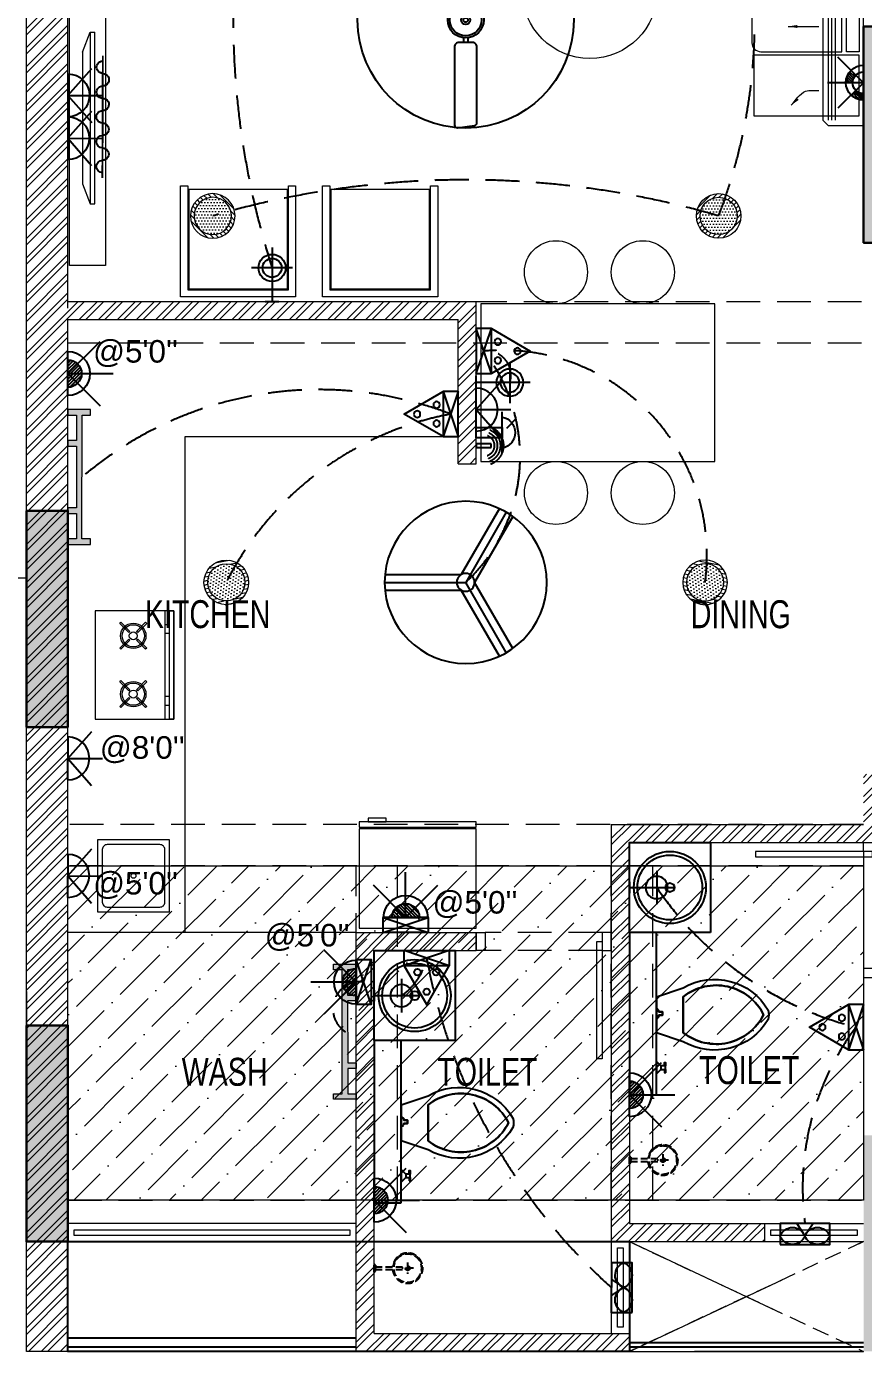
# Model space of a CAD drawing. Header units: inches. Extents: x 822859 to 1009930, y 496782 to 576896.
# Drawn here: x 838806 to 843453, y 504339 to 511693 of the extents above; entities that cross this region are included whole.
import ezdxf
from ezdxf.enums import TextEntityAlignment as Align

# ---------------------------------------------------------------- set-up
doc = ezdxf.new("R2010")
doc.units = ezdxf.units.IN
doc.header["$LTSCALE"] = 750
doc.header["$MEASUREMENT"] = 0
for name, pattern in [('CONTINOUS', [0]), ('DASHED', [0.75, 0.5, -0.25]), ('HIDDEN', [0.375, 0.25, -0.125]), ('HIDDEN2', [0.1875, 0.125, -0.0625])]:
    doc.linetypes.add(name, pattern=pattern)
for name, color, linetype, lineweight in [('1 x 15 W green led dl', 84, 'Continuous', 5), ('COLUMN', 5, 'Continuous', 13), ('d-fur', 250, 'Continuous', 9), ('DOOR-MSA', 8, 'Continuous', 13), ('DOTTED LINE-MSA', 8, 'HIDDEN2', 13), ('ELE-01-MSA', 8, 'Continuous', 18), ('ELE-03-MSA', 145, 'Continuous', 18), ('ELE-04-MSA', 139, 'Continuous', 15), ('FURNITURE-MSA', 251, 'Continuous', 5), ('HVAC-HW UNIT', 1, 'Continuous', 13), ('PE-02 1x40w wall tube light point', 76, 'Continuous', 5), ('S_B4_230x125', 3, 'HIDDEN', 20), ('S_B4_230x425', 15, 'HIDDEN', 20), ('S_B4_230x575', 10, 'HIDDEN', 20), ('S_B4_CUT OUT LINE', 9, 'Continuous', 20), ('S_B4_SUNK', 250, 'Continuous', 20), ('S_C_ABOVE HP TO TOP', 5, 'Continuous', 30), ('TEXT ROOM NAME-MSA', 8, 'Continuous', 13), ('WALL HATCH-MSA', 251, 'Continuous', 9), ('WALL-MSA', 11, 'Continuous', 18), ('WINDOW-MSA', 8, 'Continuous', 13)]:
    doc.layers.add(name, color=color, linetype=linetype, lineweight=lineweight)
for name, color, linetype in [('CS SHEET', 7, 'Continuous'), ('E-18 wall light point', 3, 'Continuous'), ('E-18a wall light point', 6, 'Continuous'), ('E-39 call bell point', 1, 'Continuous'), ('E-45 exhaust fan point', 5, 'Continuous'), ('E-47 switch board', 1, 'Continuous'), ('E-49 5A plug point', 150, 'Continuous'), ('E-49a SB with 5A plug point', 5, 'Continuous'), ('E-50 15A plug point', 1, 'Continuous'), ('E-51 15 A AC PLUG POINT', 6, 'Continuous'), ('E-56 television point', 4, 'Continuous'), ('E-electrical text', 202, 'Continuous'), ('ELE-02-MSA', 8, 'Continuous'), ('ELE.fan', 30, 'Continuous'), ("Emg-42 4' fan point", 30, 'Continuous'), ('P.FIXTURE', 8, 'Continuous'), ('PE-E-Electrical Control', 150, 'HIDDEN'), ('PROJ.', 7, 'Continuous'), ('R.C.C HATCH-MSA', 250, 'Continuous'), ('WIFI', 5, 'DASHED')]:
    doc.layers.add(name, color=color, linetype=linetype)
doc.styles.add('125pt1.6', font='simplex.shx', dxfattribs={"width": 0.6, "height": 200})
doc.styles.add('MtXpl_Swis721_LtCn_B', font='swisscl.ttf')
doc.styles.add('NARROW', font='ARIALN.TTF', dxfattribs={"height": 2.25})
doc.styles.get("Standard").update_dxf_attribs({"font": 'arial.ttf'})
doc.dimstyles.new('DIM_50', dxfattribs={"dimtxt": 200, "dimasz": 100, "dimexe": 25, "dimexo": 5, "dimgap": 25, "dimtad": 1, "dimdec": 0, "dimzin": 0, "dimdsep": 46, "dimtxsty": '125pt1.6', "dimblk": 'ARCHTICK', "dimcen": 0.09, "dimclrd": 8, "dimclre": 8, "dimclrt": 7, "dimaunit": 1, "dimadec": 4, "dimazin": 0, "dimtfac": 1, "dimtdec": 0, "dimtmove": 2, "dimatfit": 1, "dimfxl": 150, "dimfxlon": 1, "dimtolj": 1, "dimtzin": 0, "dimarcsym": 1})
pattern_1 = [(45, (-830625.795, -554021.86), (-53.0330086, 53.0330086), []), (45, (-830590.44, -554021.86), (-53.0330086, 53.0330086), [])]

# ---------------------------------------------------------------- blocks, each defined once
blk = doc.blocks.new('BLOCK-G & H TYPICAL COLOUMN')
at = {"layer": 'R.C.C HATCH-MSA'}
h = blk.add_hatch(color=256, dxfattribs=at)
h.dxf.hatch_style = 1
h.paths.add_polyline_path([(172697.62, -104207.75), (172688.57, -104207.75), (172688.57, -104255), (172697.62, -104255)])
h.paths.add_polyline_path([(172327.12, -104207.75), (172336.18, -104207.75), (172336.18, -104255), (172327.12, -104255)])
h.paths.add_polyline_path([(172819.88, -104207.75), (172819.88, -104216.81), (172867.12, -104216.81), (172867.12, -104207.75)])
h.paths.add_polyline_path([(172204.87, -104207.75), (172204.87, -104216.81), (172157.62, -104216.81), (172157.62, -104207.75)])
h.paths.add_polyline_path([(172561.18, -104240.06), (172552.12, -104240.06), (172552.12, -104287.31), (172561.18, -104287.31)])
h.paths.add_polyline_path([(172463.57, -104240.06), (172472.62, -104240.06), (172472.62, -104287.31), (172463.57, -104287.31)])
h.paths.add_polyline_path([(172177.87, -104422.2), (172177.87, -104431.25), (172130.62, -104431.25), (172130.62, -104422.2)])
h.paths.add_polyline_path([(172894.12, -104422.2), (172894.12, -104431.25), (172846.88, -104431.25), (172846.88, -104422.2)])
h.paths.add_polyline_path([(172336.12, -104486.75), (172336.12, -104495.81), (172288.87, -104495.81), (172288.87, -104486.75)])
h.paths.add_polyline_path([(172202.62, -104543.75), (172202.62, -104552.81), (172155.37, -104552.81), (172155.37, -104543.75)])
h.paths.add_polyline_path([(172822.13, -104543.75), (172822.13, -104552.81), (172869.37, -104552.81), (172869.37, -104543.75)])
h.paths.add_polyline_path([(172516.9, -104495.81), (172507.85, -104495.81), (172507.85, -104448.56), (172516.9, -104448.56)])
h.paths.add_polyline_path([(172697.62, -104104.25), (172688.57, -104104.25), (172688.57, -104057.01), (172697.62, -104057.01)])
h.paths.add_polyline_path([(172327.12, -104104.25), (172336.18, -104104.25), (172336.18, -104057.01), (172327.12, -104057.01)])
h.paths.add_polyline_path([(172819.88, -104104.25), (172819.88, -104095.2), (172867.12, -104095.2), (172867.12, -104104.25)])
h.paths.add_polyline_path([(172204.87, -104104.25), (172204.87, -104095.2), (172157.62, -104095.2), (172157.62, -104104.25)])
h.paths.add_polyline_path([(172561.18, -104071.94), (172552.12, -104071.94), (172552.12, -104024.7), (172561.18, -104024.7)])
h.paths.add_polyline_path([(172463.57, -104071.94), (172472.62, -104071.94), (172472.62, -104024.7), (172463.57, -104024.7)])
h.paths.add_polyline_path([(172177.87, -103889.81), (172177.87, -103880.75), (172130.62, -103880.75), (172130.62, -103889.81)])
h.paths.add_polyline_path([(172894.12, -103889.81), (172894.12, -103880.75), (172846.88, -103880.75), (172846.88, -103889.81)])
h.paths.add_polyline_path([(172336.12, -103825.25), (172336.12, -103816.2), (172288.87, -103816.2), (172288.87, -103825.25)])
h.paths.add_polyline_path([(172202.62, -103768.25), (172202.62, -103759.2), (172155.37, -103759.2), (172155.37, -103768.25)])
h.paths.add_polyline_path([(172822.13, -103768.25), (172822.13, -103759.2), (172869.37, -103759.2), (172869.37, -103768.25)])
h.paths.add_polyline_path([(172516.9, -103816.2), (172507.85, -103816.2), (172507.85, -103863.44), (172516.9, -103863.44)])
h.paths.add_polyline_path([(172548.37, -103699.31), (172548.37, -103690.25), (172595.62, -103690.25), (172595.62, -103699.31)])
h.paths.add_polyline_path([(172476.37, -103699.31), (172476.37, -103690.25), (172429.13, -103690.25), (172429.13, -103699.31)])
h.paths.add_polyline_path([(172726.82, -103612.31), (172726.82, -103603.25), (172774.06, -103603.25), (172774.06, -103612.31)])
h.paths.add_polyline_path([(172297.93, -103612.31), (172297.93, -103603.25), (172250.69, -103603.25), (172250.69, -103612.31)])
h.paths.add_polyline_path([(172920.37, -103523.81), (172920.37, -103514.75), (172857.56, -103514.75), (172857.56, -103523.81)])
h.paths.add_polyline_path([(172104.37, -103523.81), (172104.37, -103514.75), (172167.19, -103514.75), (172167.19, -103523.81)])
h.paths.add_polyline_path([(172476.37, -103492.94), (172467.32, -103492.94), (172467.32, -103445.7), (172476.37, -103445.7)])
h.paths.add_polyline_path([(172548.37, -103492.94), (172557.43, -103492.94), (172557.43, -103445.7), (172548.37, -103445.7)])
h.paths.add_polyline_path([(172663.43, -103454.75), (172759.5, -103454.75), (172759.5, -103349.7), (172663.43, -103349.7), (172663.43, -103358.75), (172750.44, -103358.75), (172750.44, -103445.7), (172663.43, -103445.7)])
h.paths.add_polyline_path([(172361.32, -103454.75), (172265.25, -103454.75), (172265.25, -103349.7), (172361.32, -103349.7), (172361.32, -103358.75), (172274.31, -103358.75), (172274.31, -103445.7), (172361.32, -103445.7)])
h.paths.add_polyline_path([(172428.37, -103358.75), (172419.32, -103358.75), (172419.32, -103311.51), (172428.37, -103311.51)])
h.paths.add_polyline_path([(172428.37, -103132.74), (172419.32, -103132.74), (172419.32, -103179.99), (172428.37, -103179.99)])
h.paths.add_polyline_path([(172151.62, -103286.75), (172151.62, -103277.7), (172104.37, -103277.7), (172104.37, -103286.75)])
h.paths.add_polyline_path([(172245.43, -103162.74), (172245.43, -103153.68), (172198.19, -103153.68), (172198.19, -103162.74)])
h.paths.add_polyline_path([(172428.37, -103021.25), (172419.32, -103021.25), (172419.32, -103068.5), (172428.37, -103068.5)])
h.paths.add_polyline_path([(172245.43, -102997.25), (172236.37, -102997.25), (172236.37, -103044.5), (172245.43, -103044.5)])
h.paths.add_polyline_path([(172104.37, -102997.25), (172104.37, -103006.31), (172151.62, -103006.31), (172151.62, -102997.25)])
h.paths.add_polyline_path([(172596.37, -103358.75), (172605.43, -103358.75), (172605.43, -103311.51), (172596.37, -103311.51)])
h.paths.add_polyline_path([(172596.37, -103132.74), (172605.43, -103132.74), (172605.43, -103179.99), (172596.37, -103179.99)])
h.paths.add_polyline_path([(172873.13, -103286.75), (172873.13, -103277.7), (172920.37, -103277.7), (172920.37, -103286.75)])
h.paths.add_polyline_path([(172779.32, -103162.74), (172779.32, -103153.68), (172826.56, -103153.68), (172826.56, -103162.74)])
h.paths.add_polyline_path([(172596.37, -103021.25), (172605.43, -103021.25), (172605.43, -103068.5), (172596.37, -103068.5)])
h.paths.add_polyline_path([(172779.32, -102997.25), (172788.37, -102997.25), (172788.37, -103044.5), (172779.32, -103044.5)])
h.paths.add_polyline_path([(172920.37, -102997.25), (172920.37, -103006.31), (172873.13, -103006.31), (172873.13, -102997.25)])
h.paths.add_polyline_path([(172548.37, -104612.7), (172548.37, -104621.75), (172595.62, -104621.75), (172595.62, -104612.7)])
h.paths.add_polyline_path([(172476.37, -104612.7), (172476.37, -104621.75), (172429.13, -104621.75), (172429.13, -104612.7)])
h.paths.add_polyline_path([(172297.93, -104699.7), (172297.93, -104708.75), (172250.69, -104708.75), (172250.69, -104699.7)])
h.paths.add_polyline_path([(172104.37, -104788.2), (172104.37, -104797.25), (172167.19, -104797.25), (172167.19, -104788.2)])
h.paths.add_polyline_path([(172726.82, -104699.7), (172726.82, -104708.75), (172774.06, -104708.75), (172774.06, -104699.7)])
h.paths.add_polyline_path([(172920.37, -104788.2), (172920.37, -104797.25), (172857.56, -104797.25), (172857.56, -104788.2)])
h.paths.add_polyline_path([(172476.37, -104819.06), (172467.32, -104819.06), (172467.32, -104866.31), (172476.37, -104866.31)])
h.paths.add_polyline_path([(172548.37, -104819.06), (172557.43, -104819.06), (172557.43, -104866.31), (172548.37, -104866.31)])
h.paths.add_polyline_path([(172663.43, -104857.25), (172759.5, -104857.25), (172759.5, -104962.31), (172663.43, -104962.31), (172663.43, -104953.25), (172750.44, -104953.25), (172750.44, -104866.31), (172663.43, -104866.31)])
h.paths.add_polyline_path([(172361.32, -104857.25), (172265.25, -104857.25), (172265.25, -104962.31), (172361.32, -104962.31), (172361.32, -104953.25), (172274.31, -104953.25), (172274.31, -104866.31), (172361.32, -104866.31)])
h.paths.add_polyline_path([(172428.37, -104953.25), (172419.32, -104953.25), (172419.32, -105000.5), (172428.37, -105000.5)])
h.paths.add_polyline_path([(172428.37, -105178.31), (172419.32, -105178.31), (172419.32, -105131.06), (172428.37, -105131.06)])
h.paths.add_polyline_path([(172151.62, -105025.25), (172151.62, -105034.31), (172104.37, -105034.31), (172104.37, -105025.25)])
h.paths.add_polyline_path([(172245.43, -105072.5), (172236.37, -105072.5), (172236.37, -105025.25), (172245.43, -105025.25)])
h.paths.add_polyline_path([(172428.37, -105290.75), (172419.32, -105290.75), (172419.32, -105243.51), (172428.37, -105243.51)])
h.paths.add_polyline_path([(172245.43, -105314.75), (172236.37, -105314.75), (172236.37, -105267.51), (172245.43, -105267.51)])
h.paths.add_polyline_path([(172104.37, -105277.35), (172113.43, -105277.35), (172113.43, -105314.75), (172104.37, -105314.75)])
h.paths.add_polyline_path([(172596.37, -104953.25), (172605.43, -104953.25), (172605.43, -105000.5), (172596.37, -105000.5)])
h.paths.add_polyline_path([(172596.37, -105178.31), (172605.43, -105178.31), (172605.43, -105131.06), (172596.37, -105131.06)])
h.paths.add_polyline_path([(172873.13, -105025.25), (172873.13, -105034.31), (172920.37, -105034.31), (172920.37, -105025.25)])
h.paths.add_polyline_path([(172788.37, -105025.25), (172779.32, -105025.25), (172779.32, -105072.5), (172788.37, -105072.5)])
h.paths.add_polyline_path([(172596.37, -105290.75), (172605.43, -105290.75), (172605.43, -105243.51), (172596.37, -105243.51)])
h.paths.add_polyline_path([(172779.32, -105314.75), (172788.37, -105314.75), (172788.37, -105267.51), (172779.32, -105267.51)])
h.paths.add_polyline_path([(172911.32, -105314.75), (172920.37, -105314.75), (172920.37, -105277.35), (172911.32, -105277.35)])
h.paths.add_polyline_path([(172688.63, -104486.75), (172688.63, -104495.81), (172735.87, -104495.81), (172735.87, -104486.75)])
h.paths.add_polyline_path([(172688.63, -103825.25), (172688.63, -103816.2), (172735.87, -103816.2), (172735.87, -103825.25)])
at = {"layer": 'COLUMN'}
for points in [[(172596.37, -105178.31), (172605.43, -105178.31), (172605.43, -105131.06), (172596.37, -105131.06)], [(172596.37, -105290.75), (172605.43, -105290.75), (172605.43, -105243.51), (172596.37, -105243.51)]]:
    blk.add_lwpolyline(points, close=True, dxfattribs=at)
blk = doc.blocks.new('G$C7997B730')
at = {"layer": 'FURNITURE-MSA'}
for p, q in [((36, 1325, 0), (0, 1325, 0)), ((0, 1325, 0), (0, 0, 0)), ((36, 1325, 0), (0, 1325, 0)), ((93, 1169, 0), (36, 1325, 0)), ((36, 0, 0), (36, 1325, 0)), ((93, 1169, 0), (36, 1325, 0)), ((93, 156, 0), (93, 1169, 0)), ((93, 156, 0), (36, 0, 0)), ((36, 0, 0), (0, 0, 0))]:
    blk.add_line(p, q, dxfattribs=at)
blk = doc.blocks.new('A$Ca69f7aba')
at = {"layer": 'WINDOW-MSA', "ltscale": 5000}
for points in [[(-750, 0), (-700, 0), (-700, -100), (-750, -100)], [(0, 0), (-50, 0), (-50, -100), (0, -100)], [(-50, -50), (-50, -700), (-80, -700), (-80, -50)]]:
    blk.add_lwpolyline(points, close=True, dxfattribs=at)
at = {"layer": 'WINDOW-MSA', "linetype": 'HIDDEN'}
blk.add_lwpolyline([(-50, 0), (-700, 0)], dxfattribs=at)
at = {"layer": 'WINDOW-MSA', "linetype": 'HIDDEN', "elevation": 0}
blk.add_lwpolyline([(-50, -100), (-700, -100)], dxfattribs=at)
blk = doc.blocks.new('SHOWE')
at = {"linetype": 'HIDDEN', "ltscale": 0.2}
for p, q in [((3964261.3, -1171717.9), (3964261.3, -1171674.7)), ((3964261.3, -1171674.7), (3964263.3, -1171674.7)), ((3964447.4, -1171664.5), (3964447.4, -1171728.1)), ((3964261.3, -1171717.9), (3964263.3, -1171717.9)), ((3964264.2, -1171676.3), (3964264.2, -1171716.3)), ((3964268.7, -1171680.5), (3964268.7, -1171696.3)), ((3964268.7, -1171688.6), (3964437.5, -1171688.6)), ((3964268.7, -1171712), (3964268.7, -1171696.3)), ((3964268.7, -1171704), (3964437.5, -1171704)), ((3964479.2, -1171696.3), (3964415.6, -1171696.3))]:
    blk.add_line(p, q, dxfattribs=at)
for radius in [12.5, 10.6]:
    blk.add_circle((3964447.4, -1171696.3), radius, dxfattribs=at)
for centre, radius, start, end in [((3964262.4, -1171676.3), 1.76, 358.02823, 62.08212), ((3964447.4, -1171696.3), 84.1, 185.23834, 174.76166), ((3964447.4, -1171696.3), 81.4, 185.41049, 174.58951), ((3964447.4, -1171696.3), 78, 185.6496, 174.3504), ((3964262.4, -1171716.3), 1.76, 297.91788, 1.97177), ((3964259.8, -1171685.3), 10.1, 28.34358, 64.21035), ((3964259.8, -1171707.2), 10.1, 295.78965, 331.65642)]:
    blk.add_arc(centre, radius, start, end, dxfattribs=at)
blk = doc.blocks.new('t4tgg34')
for points in [[(375405.3, -62759.1), (375390.8, -62744.6), (375390.8, -62738.4), (375370.8, -62738.4), (375370.8, -62719.7), (375390.8, -62719.7), (375390.8, -62713.4), (375405.3, -62699), (375405.3, -62635.1), (375255.5, -62585.2, 0.412342), (374784.6, -62708.9, 0.132891), (374784.6, -62761, 0.412336), (375255.5, -62884.7), (375405.3, -62834.8)], [(375255.5, -62834.8, -0.475238), (374809.5, -62734.9, -0.475243), (375255.5, -62635.1)]]:
    blk.add_lwpolyline(points, format="xyb", close=True)
blk.add_lwpolyline([(375255.5, -62834.8), (375255.5, -62635.1, 0.475243), (374809.5, -62734.9, 0.475238), (375255.5, -62834.8, 0.489246)], format="xyb")
blk.add_lwpolyline([(375405.3, -62635.1), (375405.3, -62699), (375390.8, -62713.4), (375390.8, -62719.7), (375370.8, -62719.7), (375370.8, -62738.4), (375390.8, -62738.4), (375390.8, -62744.6), (375405.3, -62759.1), (375405.3, -62699), (375405.3, -62834.8)])
blk = doc.blocks.new('9')
at = {"linetype": 'Continuous'}
for p, q in [((709869.5, -390414.7), (709869.5, -390433.8)), ((709875.9, -390433.8), (709869.5, -390433.8)), ((709875.9, -390414.7), (709875.9, -390433.8))]:
    blk.add_line(p, q, dxfattribs=at)
for points in [[(709875.9, -390395.7), (709875.9, -390376.6), (709869.5, -390376.6), (709869.5, -390395.7)], [(709894.9, -390395.7), (709920.3, -390370.3), (709920.3, -390440.1), (709894.9, -390414.7)]]:
    blk.add_lwpolyline(points, dxfattribs=at)
blk.add_lwpolyline([(709894.9, -390414.7), (709869.5, -390414.7), (709869.5, -390395.7), (709894.9, -390395.7)], close=True, dxfattribs=at)
blk = doc.blocks.new('G$CA9DB4A96')
at = {"layer": 'FURNITURE-MSA'}
for points in [[(550, 0), (550, 650), (0, 650), (0, 0)], [(560, 0), (590, 0), (590, 650), (560, 650)], [(590, 500), (610, 500), (610, 600), (590, 600)]]:
    blk.add_lwpolyline(points, close=True, dxfattribs=at)
blk = doc.blocks.new('STUV')
at = {"layer": 'FURNITURE-MSA'}
for p, q in [((168.7, 0, 0), (168.7, -600, 0)), ((-81.5, -69.6), (-75.3, -63.3)), ((-31.4, -119.7), (-81.5, -69.6)), ((-75.3, -63.3), (-25.2, -113.4)), ((11.8, -113.4), (61.9, -63.3)), ((68.2, -69.6), (18.1, -119.7)), ((61.9, -63.3), (68.2, -69.6)), ((-25.2, -113.4), (-31.4, -119.7)), ((18.1, -119.7), (11.8, -113.4)), ((168.7, -75.9, 0), (193.7, -75.9, 0)), ((193.7, -125.7, 0), (168.7, -125.7, 0)), ((-81.5, -206.8), (-31.4, -156.7)), ((-75.3, -213), (-81.5, -206.8)), ((-25.2, -162.9), (-75.3, -213)), ((-31.4, -156.7), (-25.2, -162.9)), ((11.8, -162.9), (18.1, -156.7)), ((61.9, -213), (11.8, -162.9)), ((18.1, -156.7), (68.2, -206.8)), ((68.2, -206.8), (61.9, -213)), ((-81.5, -393.2), (-75.3, -387)), ((-31.4, -443.3), (-81.5, -393.2)), ((-75.3, -387), (-25.2, -437.1)), ((-25.2, -437.1), (-31.4, -443.3)), ((11.8, -437.1), (61.9, -387)), ((18.1, -443.3), (11.8, -437.1)), ((68.2, -393.2), (18.1, -443.3)), ((61.9, -387), (68.2, -393.2)), ((-81.5, -530.4), (-31.4, -480.3)), ((-25.2, -486.6), (-75.3, -536.7)), ((-31.4, -480.3), (-25.2, -486.6)), ((11.8, -486.6), (18.1, -480.3)), ((61.9, -536.7), (11.8, -486.6)), ((18.1, -480.3), (68.2, -530.4)), ((193.7, -474.3, 0), (168.7, -474.3, 0)), ((-75.3, -536.7), (-81.5, -530.4)), ((68.2, -530.4), (61.9, -536.7)), ((193.7, -524.1, 0), (168.7, -524.1, 0))]:
    blk.add_line(p, q, dxfattribs=at)
for points in [[(-218.6, -600), (218.6, -600), (218.6, 0), (-218.6, 0)], [(218.6, -600), (193.7, -600), (193.7, 0), (218.6, 0)]]:
    blk.add_lwpolyline(points, close=True, dxfattribs=at)
for centre, radius in [((-6.7, -138.2), 70.6), ((-6.7, -138.2), 61.8), ((-6.7, -138.2), 22.1), ((-6.7, -461.8), 70.6), ((-6.7, -461.8), 61.8), ((-6.7, -461.8), 22.1)]:
    blk.add_circle(centre, radius, dxfattribs=at)
blk = doc.blocks.new('G$C1887B0AA')
at = {"layer": 'FURNITURE-MSA'}
blk.add_lwpolyline([(0, 0), (300, 0), (300, 300), (0, 300)], close=True, dxfattribs=at)
blk.add_lwpolyline([(40, 20), (260, 20, 0.414214), (280, 40), (280, 260, 0.414214), (260, 280), (40, 280, 0.414214), (20, 260), (20, 40, 0.414214)], format="xyb", close=True, dxfattribs=at)
blk.add_circle((150, 150), 10, dxfattribs=at)
blk = doc.blocks.new('A$Caebde61c')
at = {"layer": 'FURNITURE-MSA'}
for p, q in [((13376.8, -56539.5), (13376.8, -53787.4)), ((13376.8, -53787.4), (14893.6, -53787.4))]:
    blk.add_line(p, q, dxfattribs=at)
for points in [[(17118.9, -51651), (17048.6, -51651), (17048.6, -50007.4), (14323.6, -50007.4), (14323.6, -49937.4), (17118.6, -49937.4)], [(12936.1, -52837.4), (12736.1, -52837.4), (12736.1, -51187.4), (12936.1, -51187.4)], [(16533.9, -51671), (16533.9, -52007.4), (17118.9, -52007.4), (17118.9, -51671)], [(16318.6, -53049.9), (15018.6, -53049.9), (15018.6, -53924.9), (16318.6, -53924.9)]]:
    blk.add_lwpolyline(points, close=True, dxfattribs=at)
blk.add_lwpolyline([(17023.6, -50032.4), (14323.6, -50032.4), (14323.6, -50482.4, 0.414214), (14373.6, -50532.4), (16523.6, -50532.4), (16523.6, -51601, 0.414214), (16573.6, -51651), (17023.6, -51651), (17023.6, -50032.4)], format="xyb", dxfattribs=at)
blk.add_lwpolyline([(13376.8, -56539.5), (12726.8, -56539.5)], dxfattribs=at)
for centre, radius in [((15624.5, -51313.8, 0), 375), ((15436.2, -52874.9), 175), ((15918.6, -52874.9), 175), ((15436.2, -54099.9), 175), ((15918.6, -54099.9), 175)]:
    blk.add_circle(centre, radius, dxfattribs=at)
blk.add_blockref('STUV', (13096.3, -54754.6), dxfattribs=at)
at = {"layer": 'FURNITURE-MSA', "rotation": 90.00000000000001}
blk.add_blockref('G$CA9DB4A96', (14993.6, -56514.5), dxfattribs=at)
at = {"layer": 'FURNITURE-MSA', "xscale": 1.333333333333334, "yscale": 1.333333333333334, "zscale": 1.333333333333334, "rotation": 270}
blk.add_blockref('G$C1887B0AA', (12891.1, -56024.9), dxfattribs=at)
blk = doc.blocks.new('DRHASHGSDG')
at = {"layer": 'WALL HATCH-MSA'}
h = blk.add_hatch(dxfattribs=at)
h.set_pattern_fill('ANSI32', color=256, scale=200)
h.set_pattern_definition(pattern_1)
h.paths.add_polyline_path([(8180.5, -49682.4), (8180.5, -40500.3), (8410.5, -40500.3), (8410.5, -43855.3), (10677.3, -43855.3), (10677.3, -44755.3), (10577.3, -44755.3), (10577.3, -43955.3), (8410.5, -43955.3), (8410.5, -49682.4)])
h = blk.add_hatch(dxfattribs=at)
h.set_pattern_fill('ANSI32', color=256, scale=200)
h.set_pattern_definition(pattern_1)
h.paths.add_polyline_path([(11427.3, -49072.8), (11427.3, -46757.4), (12827.3, -46757.4), (12827.3, -46479.1), (12927.3, -46479.1), (12927.3, -46857.4), (11527.3, -46857.4), (11527.3, -48972.8), (12277.3, -48972.8), (12277.3, -49072.8)])
h = blk.add_hatch(dxfattribs=at)
h.set_pattern_fill('ANSI32', color=256, scale=200)
h.set_pattern_definition(pattern_1)
h.paths.add_polyline_path([(10010.5, -49682.4), (10010.5, -47357.4), (10677.3, -47357.4), (10677.3, -47457.4), (10110.5, -47457.4), (10110.5, -49582.4), (11527.3, -49582.4), (11527.3, -49682.4)])
at = {"layer": 'd-fur', "ltscale": 100}
for points in [[(9035.9, -43214.2), (9075.9, -43214.2), (9075.9, -43790.3), (9634.6, -43790.3), (9634.6, -43214.2), (9674.6, -43214.2), (9674.6, -43830.3), (9035.9, -43830.3)], [(9628.6, -43234.2), (9081.9, -43234.2), (9081.9, -43784.3), (9628.6, -43784.3)], [(9824.6, -43214.2), (9864.6, -43214.2), (9864.6, -43790.3), (10423.3, -43790.3), (10423.3, -43214.2), (10463.3, -43214.2), (10463.3, -43830.3), (9824.6, -43830.3)], [(10417.3, -43234.2), (9870.6, -43234.2), (9870.6, -43784.3), (10417.3, -43784.3)]]:
    blk.add_lwpolyline(points, close=True, dxfattribs=at)
at = {"layer": 'DOTTED LINE-MSA'}
for p, q in [((11527.3, -49072.8), (12827.3, -49682.4)), ((12827.3, -49072.8), (11527.3, -49682.4))]:
    blk.add_line(p, q, dxfattribs=at)
at = {"layer": 'ELE-01-MSA'}
blk.add_line((8180.5, -45391.4), (3913.3, -45391.4), dxfattribs=at)
at = {"layer": 'ELE-02-MSA'}
for p, q in [((8410.5, -49607.4), (10010.5, -49607.4)), ((11527.3, -49632.4), (12827.3, -49632.4)), ((8410.5, -49657.4), (10010.5, -49657.4)), ((11527.3, -49657.4), (12827.3, -49657.4))]:
    blk.add_line(p, q, dxfattribs=at)
at = {"layer": 'ELE-03-MSA'}
blk.add_line((10010.5, -47357.4), (8410.5, -47357.4), dxfattribs=at)
at = {"layer": 'ELE-04-MSA'}
for p, q in [((8410.5, -49682.4), (10010.5, -49682.4)), ((11527.3, -49682.4), (12827.3, -49682.4))]:
    blk.add_line(p, q, dxfattribs=at)
at = {"layer": 'P.FIXTURE'}
for points in [[(11977.3, -47357.4), (11527.3, -47357.4), (11527.3, -46857.4), (11977.3, -46857.4)], [(11677.3, -48257.4), (11677.3, -47357.4), (11527.3, -47357.4), (11527.3, -48257.4)], [(10560.5, -47957.4), (10110.5, -47957.4), (10110.5, -47457.4), (10560.5, -47457.4)], [(10260.5, -48857.4), (10260.5, -47957.4), (10110.5, -47957.4), (10110.5, -48857.4)]]:
    blk.add_lwpolyline(points, close=True, dxfattribs=at)
for centre, radius in [((11752.3, -47107.4), 200), ((11752.3, -47107.4), 180), ((11752.3, -47107.4), 25), ((10335.5, -47707.4), 200), ((10335.5, -47707.4), 180), ((10335.5, -47707.4), 25)]:
    blk.add_circle(centre, radius, dxfattribs=at)
at = {"layer": 'WALL-MSA'}
for p, q in [((8180.5, -49682.4), (8180.5, -40500.3)), ((8410.5, -43855.3), (8410.5, -40500.3)), ((8410.5, -43855.3), (10677.3, -43855.3)), ((10677.3, -44755.3), (10677.3, -43855.3)), ((8410.5, -49682.4), (8410.5, -43955.3)), ((8410.5, -43955.3), (10577.3, -43955.3)), ((10577.3, -44755.3), (10577.3, -43955.3)), ((10577.3, -44755.3), (10677.3, -44755.3)), ((11427.3, -46757.4), (12827.3, -46757.4)), ((11427.3, -46757.4), (11427.3, -49072.8)), ((11527.3, -46857.4), (12927.3, -46857.4)), ((11527.3, -46857.4), (11527.3, -48972.8)), ((10010.5, -47357.4), (10677.3, -47357.4)), ((10010.5, -49682.4), (10010.5, -47357.4)), ((10677.3, -47357.4), (10677.3, -47457.4)), ((10110.5, -47457.4), (10677.3, -47457.4)), ((10110.5, -49582.4), (10110.5, -47457.4)), ((11527.3, -48972.8), (12277.3, -48972.8)), ((12277.3, -48972.8), (12277.3, -49072.8)), ((11427.3, -49072.8), (12277.3, -49072.8)), ((10110.5, -49582.4), (11527.3, -49582.4)), ((11527.3, -49582.4), (11527.3, -49682.4)), ((8410.5, -49682.4), (8180.5, -49682.4)), ((10010.5, -49682.4), (11527.3, -49682.4))]:
    blk.add_line(p, q, dxfattribs=at)
at = {"layer": 'WINDOW-MSA'}
for p, q in [((10010.5, -48972.8), (8410.5, -48972.8)), ((10010.5, -49072.8), (10010.5, -48972.8)), ((12277.3, -48972.8), (12827.3, -48972.8)), ((10010.5, -49072.8), (8410.5, -49072.8)), ((11427.3, -49072.8), (11427.3, -49582.4)), ((11527.3, -49582.4), (11527.3, -49072.8)), ((12277.3, -49072.8), (12827.3, -49072.8))]:
    blk.add_line(p, q, dxfattribs=at)
for points in [[(9975.5, -49007.8), (9975.5, -49037.8), (8445.5, -49037.8), (8445.5, -49007.8)], [(12792.3, -49007.8), (12792.3, -49037.8), (12312.3, -49037.8), (12312.3, -49007.8)], [(11492.3, -49107.8), (11492.3, -49547.4), (11462.3, -49547.4), (11462.3, -49107.8)]]:
    blk.add_lwpolyline(points, close=True, dxfattribs=at)
at = {"layer": 'COLUMN', "xscale": 25.4, "yscale": 25.4, "zscale": 25.4}
blk.add_blockref('BLOCK-G & H TYPICAL COLOUMN', (-4375767.4, 2625312.3), dxfattribs=at)
at = {"layer": 'DOOR-MSA', "xscale": -1, "rotation": 270}
blk.add_blockref('A$Ca69f7aba', (12927.3, -46857.4), dxfattribs=at)
at = {"layer": 'DOOR-MSA'}
blk.add_blockref('A$Ca69f7aba', (11427.3, -47357.4, 0), dxfattribs=at)
at = {"layer": 'ELE-01-MSA', "xscale": 0.7200000000000014, "yscale": 0.7200000000000014, "zscale": 0.7200000000000014, "rotation": 180}
blk.add_blockref('G$C7997B730', (8559, -42359.9, 0), dxfattribs=at)
at = {"layer": 'FURNITURE-MSA'}
blk.add_blockref('A$Caebde61c', (-4316.3, 9182.1), dxfattribs=at)
at = {"layer": 'P.FIXTURE', "xscale": -1}
for p in [(387082.5, 14921.6, 0), (385665.7, 14321.6, 0)]:
    blk.add_blockref('t4tgg34', p, dxfattribs=at)
at = {"layer": 'P.FIXTURE', "color": 1, "xscale": -1}
for p in [(721597.7, 342297.8, 0), (720180.9, 341697.8, 0)]:
    blk.add_blockref('9', p, dxfattribs=at)
at = {"layer": 'P.FIXTURE', "lineweight": 30}
for p in [(-3952734, 1123076.4), (-3954150.8, 1122476.4)]:
    blk.add_blockref('SHOWE', p, dxfattribs=at)
at = {"layer": 'TEXT ROOM NAME-MSA', "lineweight": 0, "style": 'MtXpl_Swis721_LtCn_B'}
for s, p in [('KITCHEN', (8837.7, -45668)), ('DINING', (11868.2, -45668.3)), ('WASH', (9042.1, -48207.7)), ('TOILET', (10460.9, -48207.9)), ('TOILET', (11914.4, -48198.4))]:
    blk.add_text(s, height=155, dxfattribs=at).set_placement(p)
blk = doc.blocks.new('C-230x1200')
at = {"layer": 'S_C_ABOVE HP TO TOP'}
h = blk.add_hatch(color=250, dxfattribs=at)
h.dxf.hatch_style = 1
h.paths.add_polyline_path([(-230, 1200), (-230, 0), (0, 0), (0, 1200)])
at = {"layer": 'S_C_ABOVE HP TO TOP', "color": 8}
blk.add_lwpolyline([(0, 1200), (-230, 1200), (-230, 0), (0, 0)], close=True, dxfattribs=at)
blk = doc.blocks.new('zw$A6E')
at = {"layer": 'S_B4_SUNK'}
h = blk.add_hatch(dxfattribs=at)
h.set_pattern_fill('ANSI36', color=252, scale=1000)
h.set_pattern_definition([(45, (-142690.51, 158401.09), (66.29126, 243.067956), [312.5, -62.5, 0, -62.5])])
h.paths.add_polyline_path([(-3683.3, -46987.4), (733.5, -46987.4), (733.5, -48842.8), (-3683.3, -48842.8)])
at = {"layer": 'PROJ.', "color": 150}
blk.add_lwpolyline([(-566.5, -49682.4), (-3683.3, -49682.4), (-3683.3, -49072.8), (-566.5, -49072.8)], close=True, dxfattribs=at)
at = {"layer": 'S_B4_230x125', "color": 118}
for p, q in [((-2083.3, -48842.8), (-2083.3, -46987.4)), ((-1853.3, -48842.8), (-1853.3, -46987.4)), ((-666.5, -48842.8), (-666.5, -46987.4)), ((-436.5, -48842.8), (-436.5, -46987.4))]:
    blk.add_line(p, q, dxfattribs=at)
at = {"layer": 'S_B4_230x425', "color": 8}
for p, q in [((-3683.3, -43855.3), (733.5, -43855.3)), ((-3683.3, -44085.3), (733.5, -44085.3))]:
    blk.add_line(p, q, dxfattribs=at)
at = {"layer": 'S_B4_230x575', "color": 8}
for p, q in [((-3683.3, -45016.7), (-3683.3, -41700.3)), ((-3912.2, -47872.8), (-3913.3, -46216.7)), ((-3683.3, -47872.8), (-3683.3, -46216.7)), ((733.5, -46757.4), (-3683.3, -46757.4)), ((733.5, -46987.4), (-3683.3, -46987.4)), ((-3683.3, -48842.8), (733.5, -48842.8)), ((-3683.3, -49072.8), (733.5, -49072.8))]:
    blk.add_line(p, q, dxfattribs=at)
at = {"layer": 'S_B4_230x575', "color": 8, "linetype": 'CONTINOUS'}
for q in [(-3683.3, -49072.8), (-3913.3, -49682.4)]:
    blk.add_line((-3683.3, -49682.4), q, dxfattribs=at)
at = {"layer": 'S_B4_CUT OUT LINE', "color": 252, "linetype": 'HIDDEN', "ltscale": 5}
blk.add_lwpolyline([(-566.5, -49072.8), (733.5, -49682.4), (-566.5, -49682.4), (733.5, -49072.8)], dxfattribs=at)
at = {"layer": 'S_B4_SUNK', "color": 252}
blk.add_lwpolyline([(-3683.3, -46987.4), (733.5, -46987.4), (733.5, -48842.8), (-3683.3, -48842.8)], close=True, dxfattribs=at)
at = {"layer": 'S_C_ABOVE HP TO TOP', "xscale": -1, "rotation": 180}
blk.add_blockref('C-230x1200', (963.5, -42329.1), dxfattribs=at)
at = {"layer": 'S_C_ABOVE HP TO TOP', "xscale": -1}
for p in [(-3913.3, -46216.7), (-3913.3, -49072.8)]:
    blk.add_blockref('C-230x1200', p, dxfattribs=at)
blk = doc.blocks.new('F12')
at = {"color": 7}
for p, q in [((-0.115, 0.993), (-0.115, 1.25)), ((0.115, 0.993), (0.115, 1.25)), ((-0.918, -0.397), (-1.14, -0.525)), ((-0.803, -0.596), (-1.025, -0.725)), ((0.803, -0.596), (1.025, -0.725)), ((0.918, -0.397), (1.14, -0.525))]:
    blk.add_line(p, q, dxfattribs=at)
for points in [[(-0.375, 1.25), (0.375, 1.25, 0.414214), (0.625, 1.5), (0.625, 5.831, 0.453094), (0.455, 5.98), (-0.495, 5.855, 0.376373), (-0.625, 5.706), (-0.625, 1.5, 0.414214)], [(-0.895, -0.95), (-1.27, -0.3, 0.414214), (-1.612, -0.209), (-5.362, -2.374, 0.453094), (-5.406, -2.596), (-4.823, -3.356, 0.376373), (-4.629, -3.394), (-0.987, -1.291, 0.414214)], [(1.27, -0.3), (0.895, -0.95, 0.414214), (0.987, -1.291), (4.737, -3.457, 0.453094), (4.951, -3.384), (5.318, -2.499, 0.376373), (5.254, -2.312), (1.612, -0.209, 0.414214)]]:
    blk.add_lwpolyline(points, format="xyb", close=True, dxfattribs=at)
for radius in [6, 1, 0.25]:
    blk.add_circle((0, 0), radius)
for radius in [0.875, 0.125]:
    blk.add_circle((0, 0), radius, dxfattribs=at)
blk = doc.blocks.new('P-01')
for p, q in [((-0.5, 0), (-0.5, 3.09)), ((-0.5, 0), (-2.91, 2.12)), ((-0.5, 0), (1.91, 2.12)), ((1.41, 0), (-2.41, 0))]:
    blk.add_line(p, q)
blk.add_arc((-0.5, 0), 1.91, 0.0293, 179.9707)
blk = doc.blocks.new('A$C39A77DF2')
at = {"layer": 'E-49 5A plug point', "xscale": -62.36633987703786, "yscale": 62.36633987703786, "zscale": 79.20525164419156, "rotation": 270}
blk.add_blockref('P-01', (0, 31.2), dxfattribs=at)
blk = doc.blocks.new('TV-02')
at = {"const_width": 0.171}
blk.add_lwpolyline([(4.52, 0), (-6.36, 0)], dxfattribs=at)
at = {"ltscale": 100}
for centre, major_axis, start_param, end_param in [((-5.34, 0), (0.39, 0.39), 5.497787, 8.63938), ((-3.13, 0), (0.39, 0.39), 5.497787, 8.63938), ((-0.92, 0), (0.39, 0.39), 5.497787, 8.63938), ((0.18, 0), (0.39, 0.39), 2.356194, 5.497787), ((1.28, 0), (-0.39, 0.39), 3.926991, 7.068583), ((2.39, 0), (0.39, 0.39), 2.356194, 5.497787), ((3.49, 0), (-0.39, 0.39), 3.926991, 7.068583), ((-4.23, 0), (0.39, 0.39), 2.356194, 5.497787), ((-2.03, 0), (-0.39, 0.39), 0.785398, 3.926991)]:
    blk.add_ellipse(centre, major_axis=major_axis, ratio=1, start_param=start_param, end_param=end_param, dxfattribs=at)
blk = doc.blocks.new('DLL')
at = {"linetype": 'HIDDEN'}
h = blk.add_hatch(dxfattribs=at)
h.set_pattern_fill('ANSI31', color=256, scale=0.255)
h.set_pattern_definition([(45, (0, 0), (-0.57249, 0.57249), [])])
h.paths.add_polyline_path([(4.64, 0, -1), (-4.64, 0, -1)])
h.paths.add_polyline_path([(-3.87, 0, 1), (3.87, 0, 1)], flags=16)
h = blk.add_hatch(dxfattribs=at)
h.set_pattern_fill('DOTS', color=8, scale=0.4)
h.set_pattern_definition([(0, (0, 0), (0.3175, 0.635), [0, -0.635])])
h.paths.add_polyline_path([(-3.87, 0, 1), (3.87, 0, 1)])
for radius in [4.64, 3.87]:
    blk.add_circle((0, 0), radius)
blk = doc.blocks.new('_ArchTick')
at = {"color": 0, "linetype": 'ByBlock', "const_width": 0.15}
blk.add_lwpolyline([(-0.5, -0.5), (0.5, 0.5)], dxfattribs=at)
blk = doc.blocks.new('WL-01')
for points in [[(-3.57, 2.18), (-3.57, -2.18)], [(-5.74, 0), (0, 0)], [(0, -0.72), (0, 0.72)]]:
    blk.add_lwpolyline(points)
for radius in [1.44, 1.01]:
    blk.add_circle((-3.57, 0), radius)
blk = doc.blocks.new('PP-01')
h = blk.add_hatch()
h.set_pattern_fill('ANSI31', color=256, scale=1.635026, style=0)
h.set_pattern_definition([(45, (-4840.0876, -743.28332), (-0.14451727, 0.14451727), [])])
edge = h.paths.add_edge_path()
edge.add_ellipse((0, 0), major_axis=(0.861, 0.861), ratio=1, start_angle=90, end_angle=135)
edge.add_line((-1.22, 0), (0, 0))
edge.add_line((0, 0), (-0.86, 0.86))
edge = h.paths.add_edge_path()
edge.add_line((0, 0), (0, 1.22))
edge.add_ellipse((0, 0), major_axis=(0.861, 0.861), ratio=1, start_angle=45, end_angle=90)
edge.add_line((-0.86, 0.86), (0, 0))
edge = h.paths.add_edge_path()
edge.add_line((0, 0), (0.86, 0.86))
edge.add_ellipse((0, 0), major_axis=(0.861, 0.861), ratio=1, start_angle=0, end_angle=45)
edge.add_line((0, 1.22), (0, 0))
edge = h.paths.add_edge_path()
edge.add_ellipse((0, 0), major_axis=(0.861, 0.861), ratio=1, start_angle=-45, end_angle=0)
edge.add_line((0.86, 0.86), (0, 0))
edge.add_line((0, 0), (1.22, 0))
for p, q in [((0, 0), (0, 4.04)), ((0, 0), (-2.86, 2.86)), ((0, 0), (2.86, 2.86)), ((-1.96, 0), (1.96, 0))]:
    blk.add_line(p, q)
for radius in [1.96, 1.22]:
    blk.add_arc((0, 0), radius, 0, 180)
blk = doc.blocks.new('A$C4D7A2C8D')
blk.add_lwpolyline([(4, -1.68), (-6, -1.68), (-6, 1.68), (4, 1.68)], close=True)
for points in [[(4, 1.68), (-6, -1.68)], [(4, -1.68), (-6, 1.68)]]:
    blk.add_lwpolyline(points)
blk = doc.blocks.new('P ONB-01')
at = {"ltscale": 0.4}
blk.add_lwpolyline([(1.81, 0), (0, 3.13), (-1.81, 0)], close=True, dxfattribs=at)
for centre in [(0, 2.09), (-0.75, 0.52), (0.75, 0.52)]:
    blk.add_circle(centre, 0.259, dxfattribs=at)
blk = doc.blocks.new('A$C73F74EB9')
h = blk.add_hatch(color=8)
h.dxf.hatch_style = 1
h.paths.add_polyline_path([(2.75, 0.75), (2.75, 0), (3.25, 0), (3.25, 0.75), (5.5, 0.75), (5.5, 0), (6, 0), (6, 2), (5.5, 2), (5.5, 1.25), (-5.5, 1.25), (-5.5, 2), (-6, 2), (-6, 0), (-5.5, 0), (-5.5, 0.75), (-3.25, 0.75), (-3.25, 0), (-2.75, 0), (-2.75, 0.75)])
blk.add_lwpolyline([(5.5, 1.25), (-5.5, 1.25), (-5.5, 2), (-6, 2), (-6, 0), (-5.5, 0), (-5.5, 0.75), (-3.25, 0.75), (-3.25, 0), (-2.75, 0), (-2.75, 0.75), (2.75, 0.75), (2.75, 0), (3.25, 0), (3.25, 0.75), (5.5, 0.75), (5.5, 0), (6, 0), (6, 2), (5.5, 2), (5.5, 1.25)])
blk = doc.blocks.new('42 FAN NEW')
at = {"layer": 'ELE.fan', "color": 5}
for p, q in [((8.72, 19.1), (-1.15, 2)), ((10.5, 18.19), (0, 0)), ((12.18, 17.1), (2.31, 0)), ((-21, 0), (0, 0)), ((-20.9, 2), (-1.15, 2)), ((10.5, -18.19), (0, 0)), ((12.18, -17.1), (2.31, 0)), ((-20.9, -2), (-1.15, -2)), ((8.72, -19.1), (-1.15, -2))]:
    blk.add_line(p, q, dxfattribs=at)
at = {"layer": 'ELE.fan'}
for radius in [21, 2.31]:
    blk.add_circle((0, 0), radius, dxfattribs=at)
blk = doc.blocks.new('WIFI POINT')
at = {"layer": 'WIFI', "color": 5, "linetype": 'ByBlock'}
blk.add_lwpolyline([(-0.64, 5.05), (0.64, 5.05), (0.64, 0), (-0.64, 0)], close=True, dxfattribs=at)
for radius in [6.77, 5.74, 4.72, 3.69]:
    blk.add_arc((0, 2.38), radius, 22.6083, 158.6358, dxfattribs=at)
blk = doc.blocks.new('BU')
at = {"flags": 128}
blk.add_lwpolyline([(1.5, 2.5, 0.833333), (-1.5, 2.5)], format="xyb", dxfattribs=at)
for points in [[(0.44, 2.94), (1.33, 3.83)], [(-2, 2.5), (2, 2.5)]]:
    blk.add_lwpolyline(points, dxfattribs=at)
blk.add_lwpolyline([(-0.5, 0), (0.5, 0), (0.5, 2.5), (-0.5, 2.5)], close=True)
blk = doc.blocks.new('EF-01')
for p in [(-0.84, 0), (0.84, 0)]:
    blk.add_line(p, (0, 1.24))
blk.add_lwpolyline([(-2.52, 2.1), (2.52, 2.1), (2.52, 0), (-2.52, 0)], close=True)
for centre, start, end in [((-1.26, 0.74), 21.796, 158.204), ((1.26, 0.74), 21.796, 158.204), ((-1.26, 1.75), 201.796, 338.204), ((1.26, 1.75), 201.796, 338.204)]:
    blk.add_arc(centre, 1.36, start, end)
blk = doc.blocks.new('WL-03')
for points in [[(0, 0), (0, 5.64)], [(2.14, 3.5), (-2.14, 3.5)], [(0.71, 0), (-0.71, 0)]]:
    blk.add_lwpolyline(points)
blk.add_circle((0, 3.5), 1.42)
blk = doc.blocks.new('A$C48C83B35')
at = {"layer": 'E-51 15 A AC PLUG POINT'}
h = blk.add_hatch(dxfattribs=at)
h.set_pattern_fill('ANSI31', color=256, scale=3.615362, style=0)
h.set_pattern_definition([(135, (0, -12.33788), (-0.28322, -0.28322), [])])
edge = h.paths.add_edge_path()
edge.add_ellipse((0, -12.34), major_axis=(1.69, -1.69), ratio=1, start_angle=270, end_angle=315)
edge.add_line((0, -14.73), (0, -16.18))
edge.add_ellipse((0, -12.34), major_axis=(2.72, -2.72), ratio=1, start_angle=270, end_angle=315, ccw=False)
edge.add_line((-2.72, -15.06), (-1.69, -14.03))
edge = h.paths.add_edge_path()
edge.add_ellipse((0, -12.34), major_axis=(1.69, -1.69), ratio=1, start_angle=180, end_angle=225)
edge.add_line((-2.39, -12.34), (-3.85, -12.34))
edge.add_ellipse((0, -12.34), major_axis=(2.72, -2.72), ratio=1, start_angle=180, end_angle=225, ccw=False)
edge.add_line((-2.72, -9.62), (-1.69, -10.65))
for p, q in [((0, -12.34), (-5.6, -6.74)), ((0, -16.3), (0, -8.61)), ((0, -12.34), (-7.92, -12.34)), ((0, -12.34), (-5.6, -17.94))]:
    blk.add_line(p, q, dxfattribs=at)
at = {"layer": 'E-51 15 A AC PLUG POINT', "color": 180, "linetype": 'ByBlock', "lineweight": 5}
for points in [[(-8.93, 20.57), (-7.76, 21.73)], [(-8.93, 20.57), (-8.93, -20.57)], [(-7.76, -21.73), (0, -21.73), (0, 21.73), (-7.76, 21.73)], [(-7.71, -20.57), (-7.71, 20.57)], [(-6.93, -20.57), (-6.93, 20.57)], [(-6.15, -20.57), (-6.15, 20.57)], [(-8.93, -20.57), (-7.76, -21.73)]]:
    blk.add_lwpolyline(points, dxfattribs=at)
at = {"layer": 'E-51 15 A AC PLUG POINT', "extrusion": (0, 0, -1)}
for major_axis in [(-2.72, 2.72), (-1.69, 1.69)]:
    blk.add_ellipse((0, -12.34), major_axis=major_axis, ratio=1, start_param=3.926991, end_param=7.068583, dxfattribs=at)
at = {"layer": 'E-51 15 A AC PLUG POINT', "color": 1, "style": 'NARROW', "text_generation_flag": 4}
blk.add_text(' A/C', height=2.445, rotation=90, dxfattribs=at).set_placement((-3.57, 17.69), align=Align.CENTER)
at = {"layer": 'E-51 15 A AC PLUG POINT', "color": 180, "linetype": 'ByBlock', "lineweight": 5, "path_type": 1}
for points, override in [([(-15.9, 17.26), (-12.7, 14.21), (-9.83, 14.04)], {"dimasz": 2, "dimclrd": 153}), ([(-16.54, 0), (-9.83, 0)], {"dimscale": 1, "dimasz": 2, "dimclrd": 153}), ([(-15.9, -17.26), (-12.7, -14.21), (-9.83, -14.04)], {"dimasz": 2, "dimclrd": 153})]:
    blk.add_leader(points, dimstyle='DIM_50', override=override, dxfattribs=at)
blk = doc.blocks.new('A$C596C225D')
at = {"color": 0, "linetype": 'Continuous', "xscale": 25.30797101452029, "yscale": 25.30797101452029, "zscale": 25.30797101452029}
blk.add_blockref('A$C48C83B35', (0, 0), dxfattribs=at)

msp = doc.modelspace()

# ---------------------------------------------------------------- linework, layer by layer
at = {"layer": 'PE-E-Electrical Control'}
for centre, radius, start, end in [((844507.5, 511739.3), 4553.9, 160.63178, 197.72412), ((839804.5, 511729.1), 3045.2, 339.07667, 20.92333), ((841244.7, 505819.1), 5022.7, 73.76552, 106.23448), ((840592.2, 509304.6), 954.6, 313.11838, 37.93842), ((841446.9, 508759), 1137.1, 352.35771, 95.13702), ((841360.3, 509757), 135.4, 342.6143, 96.43309), ((840431.1, 507646.7, 0), 2030.7, 68.9302, 130.41967), ((841484.7, 507812.3), 1759.3, 100.59779, 153.11634), ((843879.3, 507984, 0), 1903, 214.19649, 255.75686), ((840696.2, 506594.3), 339.6, 304.49919, 347.78941), ((844231.5, 507117), 3258.1, 190.51501, 228.0404), ((840657.3, 506240.9, 0), 150, 81.93849, 237.75872), ((844608.2, 505246.8, 0), 1493.2, 143.28898, 187.61133)]:
    msp.add_arc(centre, radius, start, end, dxfattribs=at)

# ---------------------------------------------------------------- block references
at = {"layer": '1 x 15 W green led dl'}
for p, xscale, yscale, zscale, rotation in [((839840.5, 510641.6), -26.68998742498368, 26.68998742498368, 26.68998742498368, 4.683325143899801e-05), ((842648.9, 510641.6), 26.68998742498368, 26.68998742498368, 26.68998742498368, 359.9999531667485), ((839915.5, 508607.8), 26.68998742498367, 26.68998742498367, 26.68998742498367, 326.0717979883769), ((842573.9, 508607.8), -26.68998742498367, 26.68998742498367, 26.68998742498367, 33.92820201162306)]:
    msp.add_blockref('DLL', p, dxfattribs=dict(at, xscale=xscale, yscale=yscale, zscale=zscale, rotation=rotation))
at = {"layer": 'CS SHEET', "color": 2}
for name, p in [('DRHASHGSDG', (830625.8, 554021.9)), ('zw$A6E', (842719.6, 554021.9))]:
    msp.add_blockref(name, p, dxfattribs=at)
at = {"layer": 'E-18 wall light point', "extrusion": (-2.57282e-44, 7.31174e-44, -1), "xscale": -52.2434333334803, "yscale": 52.2434333334803, "zscale": -66.34916033381609, "rotation": 90.00951912805577}
msp.add_blockref('WL-01', (-840169.7, 510166.6), dxfattribs=at)
at = {"layer": 'E-18 wall light point', "extrusion": (7.31174e-44, -2.57282e-44, -1), "xscale": 52.2434333334803, "yscale": 52.2434333334803, "zscale": -66.34916033381609, "rotation": 359.9904808719443}
msp.add_blockref('WL-01', (-841303.1, 509716.6), dxfattribs=at)
at = {"layer": 'E-18a wall light point', "extrusion": (-2.57282e-44, 7.31174e-44, -1), "xscale": 43.43786742375234, "yscale": 43.43786742375234, "zscale": -43.43786742375234, "rotation": 90.01982233180175}
for p in [(-842153.1, 506914.5), (-840736.3, 506314.5)]:
    msp.add_blockref('WL-03', p, dxfattribs=at)
at = {"layer": 'E-39 call bell point', "xscale": -57.5498142128198, "yscale": 57.5498142128198, "zscale": 57.5498142128198, "rotation": 269.9904808720052}
msp.add_blockref('BU', (841303.1, 509439.2), dxfattribs=at)
at = {"layer": 'E-45 exhaust fan point', "xscale": -54.75349668279095, "yscale": 54.75349668279095, "zscale": 54.75349668279095}
for p, rotation in [((843128.1, 505049.1), 179.9903722899689), ((842053.1, 504694.3), 269.9903722899689)]:
    msp.add_blockref('EF-01', p, dxfattribs=dict(at, rotation=rotation))
at = {"layer": 'E-47 switch board', "linetype": 'Continuous', "yscale": 24.99999999999999, "zscale": 24.99999999999999}
for p, xscale, rotation in [((841345.1, 509866.5), -24.99999999999999, 89.99048087206695), ((841161.1, 509566.6), -24.99999999999999, 269.9904808720671), ((840886.3, 506706.5), 24.99999999999999, 179.9904808720929), ((840678.3, 506364.4), 24.99999999999999, 269.990480872068), ((841053.1, 506522.5), 24.99999999999999, 359.9904808720614), ((843411.1, 506164.4, 0), -24.99999999999999, 270.0095191279386)]:
    msp.add_blockref('A$C4D7A2C8D', p, dxfattribs=dict(at, xscale=xscale, rotation=rotation))
at = {"layer": 'E-49 5A plug point', "linetype": 'Continuous', "rotation": 359.7965614082723}
for p in [(839036.7, 511310.4), (839035.9, 511072.7)]:
    msp.add_blockref('A$C39A77DF2', p, dxfattribs=at)
at = {"layer": 'E-49 5A plug point', "linetype": 'Continuous', "xscale": -1}
for p, rotation in [((841303.1, 509566.6), 179.9904808720049), ((839036.4, 507630.9), 179.7496096510446), ((839036.3, 506979), 179.7496096510446)]:
    msp.add_blockref('A$C39A77DF2', p, dxfattribs=dict(at, rotation=rotation))
at = {"layer": 'E-49a SB with 5A plug point', "yscale": 69.1073150159614, "zscale": 69.1073150159614}
for p, xscale, rotation in [((841387.1, 509891.5), -69.1073150159614, 269.990480872067), ((841119.1, 509541.6), -69.1073150159614, 89.99048087206695), ((841028.1, 506480.4), 69.1073150159614, 179.9904808720614), ((843369.1, 506139.4, 0), -69.1073150159614, 90.0095191279386)]:
    msp.add_blockref('P ONB-01', p, dxfattribs=dict(at, xscale=xscale, rotation=rotation))
at = {"layer": 'E-50 15A plug point', "color": 1, "extrusion": (-2.57282e-44, 7.31174e-44, -1), "xscale": 62.36633988374691, "yscale": 62.36633988374691, "zscale": -79.20525165271206}
for p, rotation in [((-839036.3, 509766.6), 89.9999999471754), ((-840636.3, 506389.5), 269.9999999471758), ((-842153.1, 505764.4), 89.99999994719666), ((-840736.3, 505179.1), 89.99999994719666)]:
    msp.add_blockref('PP-01', p, dxfattribs=dict(at, rotation=rotation))
at = {"layer": 'E-50 15A plug point', "color": 1, "extrusion": (2.57282e-44, -7.31174e-44, -1), "xscale": 62.36633988374691, "yscale": 62.36633988374691, "zscale": -79.20525165271206, "rotation": 359.9999999471509}
msp.add_blockref('PP-01', (-840911.3, 506748.5), dxfattribs=at)
at = {"layer": 'E-56 television point', "xscale": -62.36633987703788, "yscale": 62.36633987703788, "zscale": 79.20525164419156, "rotation": 89.79656140827228}
msp.add_blockref('TV-02', (839228.8, 511133.6), dxfattribs=at)
at = {"layer": 'ELE.fan', "xscale": -21.42857370428184, "yscale": 21.42857370428184, "zscale": 21.42857370428184, "rotation": 180}
msp.add_blockref('42 FAN NEW', (841244.7, 508607.8), dxfattribs=at)
at = {"layer": "Emg-42 4' fan point", "extrusion": (7.31174e-44, 2.57282e-44, -1), "xscale": -100.0000000155219, "yscale": 100.0000000155219, "zscale": -100.0000000155219, "rotation": 180}
msp.add_blockref('F12', (-841244.7, 511729.1), dxfattribs=at)
at = {"layer": 'HVAC-HW UNIT', "linetype": 'Continuous'}
msp.add_blockref('A$C596C225D', (843453.1, 511692.8), dxfattribs=at)
at = {"layer": 'PE-02 1x40w wall tube light point', "extrusion": (-2.57282e-44, 7.31174e-44, -1), "xscale": -62.50000000004849, "yscale": 62.50000000004849, "zscale": -62.50000000004849, "rotation": 90.00951912791318}
msp.add_blockref('A$C73F74EB9', (-839036.3, 509192.7, 0), dxfattribs=at)
at = {"layer": 'PE-02 1x40w wall tube light point', "extrusion": (2.57282e-44, 7.31174e-44, -1), "xscale": 62.50000000004849, "yscale": 62.50000000004849, "zscale": -62.50000000004849, "rotation": 269.9904808720868}
msp.add_blockref('A$C73F74EB9', (-840636.2, 506114, 0), dxfattribs=at)
at = {"layer": 'WIFI', "xscale": -16.49397152457396, "yscale": 16.49397152457396, "zscale": 16.49397152457396, "rotation": 269.9904808466078}
msp.add_blockref('WIFI POINT', (841303.1, 509366.8), dxfattribs=at)

# ---------------------------------------------------------------- texts
at = {"layer": 'E-electrical text'}
for s, p in [("@5'0''", (839175.8, 509827.6)), ("@8'0''", (839213.5, 507629.2)), ("@5'0''", (839175.8, 506875.8)), ("@5'0''", (841060.6, 506769.8)), ("@5'0''", (840128.8, 506587.3))]:
    msp.add_text(s, height=125, rotation=359.99048, dxfattribs=at).set_placement(p)

doc.saveas('drawing.dxf')
